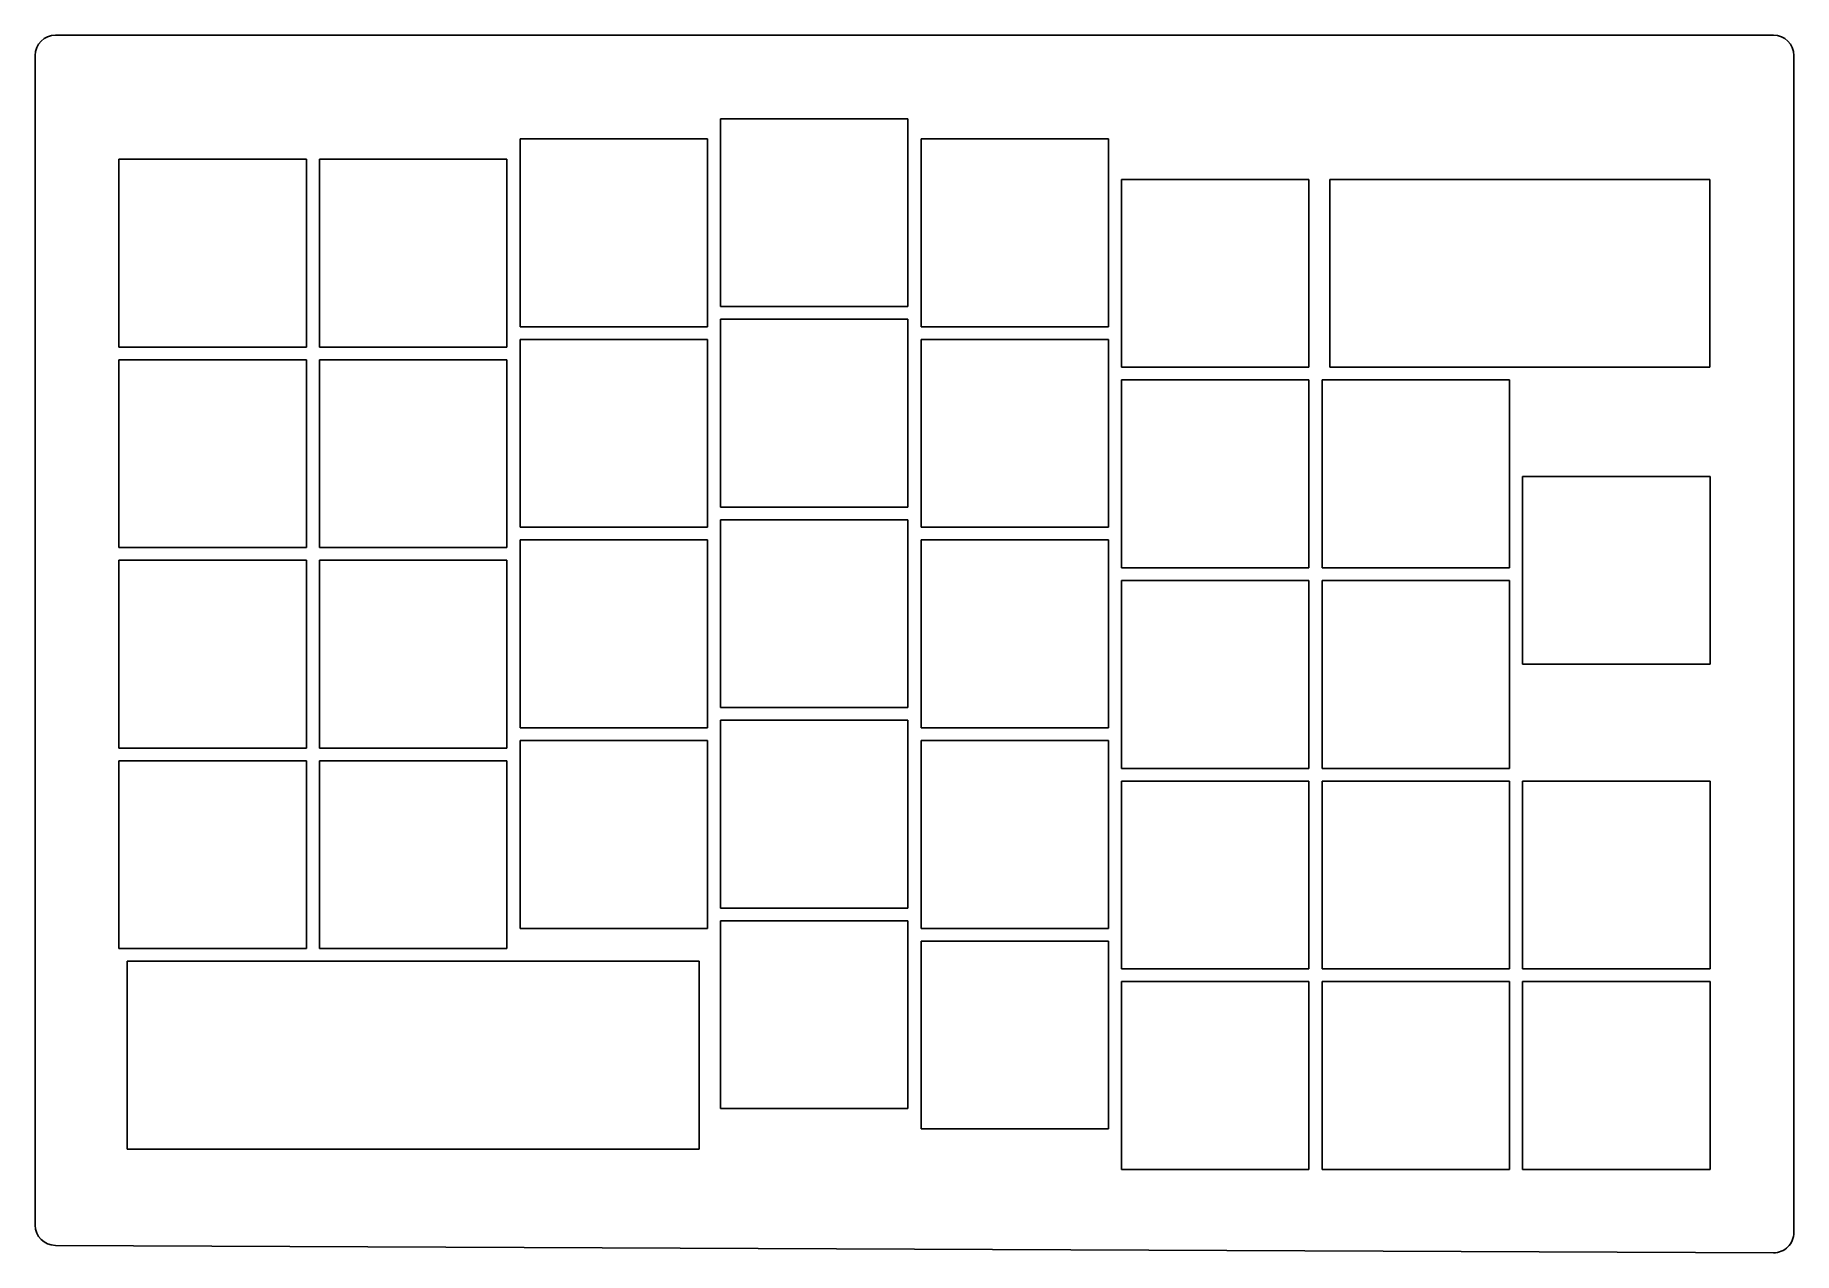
# Model space of a CAD drawing. Header units: millimetres. Extents: x 82 to 256, y -220 to -99.
import ezdxf

# ---------------------------------------------------------------- set-up
doc = ezdxf.new("R2010")
doc.units = ezdxf.units.MM

msp = doc.modelspace()

# ---------------------------------------------------------------- linework, layer by layer
at = {"linetype": 'CONTINUOUS'}
for p, q in [((254.125, -99.275), (84.475, -99.275)), ((82.475, -101.275), (82.475, -216.784)), ((256.125, -217.516), (256.125, -101.275)), ((168.65, -107.525), (150.15, -107.525)), ((150.15, -107.525), (150.15, -126.075)), ((168.65, -126.075), (168.65, -107.525)), ((148.85, -109.525), (130.35, -109.525)), ((130.35, -109.525), (130.35, -128.075)), ((148.85, -128.075), (148.85, -109.525)), ((188.45, -109.525), (169.95, -109.525)), ((169.95, -109.525), (169.95, -128.075)), ((188.45, -128.075), (188.45, -109.525)), ((109.25, -111.525), (90.75, -111.525)), ((90.75, -111.525), (90.75, -130.075)), ((109.25, -130.075), (109.25, -111.525)), ((129.05, -111.525), (110.55, -111.525)), ((110.55, -111.525), (110.55, -130.075)), ((129.05, -130.075), (129.05, -111.525)), ((208.25, -113.525), (189.75, -113.525)), ((189.75, -113.525), (189.75, -132.075)), ((208.25, -132.075), (208.25, -113.525)), ((210.325, -113.525), (247.825, -113.525)), ((210.325, -113.525), (210.325, -132.075)), ((247.825, -132.075), (247.825, -113.525)), ((150.15, -126.075), (168.65, -126.075)), ((130.35, -128.075), (148.85, -128.075)), ((168.65, -127.325), (150.15, -127.325)), ((150.15, -127.325), (150.15, -145.875)), ((168.65, -145.875), (168.65, -127.325)), ((169.95, -128.075), (188.45, -128.075)), ((90.75, -130.075), (109.25, -130.075)), ((110.55, -130.075), (129.05, -130.075)), ((148.85, -129.325), (130.35, -129.325)), ((130.35, -129.325), (130.35, -147.875)), ((148.85, -147.875), (148.85, -129.325)), ((188.45, -129.325), (169.95, -129.325)), ((169.95, -129.325), (169.95, -147.875)), ((188.45, -147.875), (188.45, -129.325)), ((109.25, -131.325), (90.75, -131.325)), ((90.75, -131.325), (90.75, -149.875)), ((109.25, -149.875), (109.25, -131.325)), ((129.05, -131.325), (110.55, -131.325)), ((110.55, -131.325), (110.55, -149.875)), ((129.05, -149.875), (129.05, -131.325)), ((189.75, -132.075), (208.25, -132.075)), ((208.25, -133.325), (189.75, -133.325)), ((189.75, -133.325), (189.75, -151.875)), ((208.25, -151.875), (208.25, -133.325)), ((228.05, -133.325), (209.55, -133.325)), ((209.55, -133.325), (209.55, -151.875)), ((210.325, -132.075), (247.825, -132.075)), ((228.05, -151.875), (228.05, -133.325)), ((247.85, -142.85), (229.35, -142.85)), ((229.35, -142.85), (229.35, -161.4)), ((247.85, -161.4), (247.85, -142.85)), ((150.15, -145.875), (168.65, -145.875)), ((168.65, -147.125), (150.15, -147.125)), ((150.15, -147.125), (150.15, -165.675)), ((168.65, -165.675), (168.65, -147.125)), ((130.35, -147.875), (148.85, -147.875)), ((148.85, -149.125), (130.35, -149.125)), ((130.35, -149.125), (130.35, -167.675)), ((148.85, -167.675), (148.85, -149.125)), ((169.95, -147.875), (188.45, -147.875)), ((188.45, -149.125), (169.95, -149.125)), ((169.95, -149.125), (169.95, -167.675)), ((188.45, -167.675), (188.45, -149.125)), ((90.75, -149.875), (109.25, -149.875)), ((110.55, -149.875), (129.05, -149.875)), ((109.25, -151.125), (90.75, -151.125)), ((90.75, -151.125), (90.75, -169.675)), ((109.25, -169.675), (109.25, -151.125)), ((129.05, -151.125), (110.55, -151.125)), ((110.55, -151.125), (110.55, -169.675)), ((129.05, -169.675), (129.05, -151.125)), ((189.75, -151.875), (208.25, -151.875)), ((209.55, -151.875), (228.05, -151.875)), ((208.25, -153.125), (189.75, -153.125)), ((189.75, -153.125), (189.75, -171.675)), ((208.25, -171.675), (208.25, -153.125)), ((228.05, -153.125), (209.55, -153.125)), ((209.55, -153.125), (209.55, -171.675)), ((228.05, -171.675), (228.05, -153.125)), ((229.35, -161.4), (247.85, -161.4)), ((150.15, -165.675), (168.65, -165.675)), ((130.35, -167.675), (148.85, -167.675)), ((168.65, -166.925), (150.15, -166.925)), ((150.15, -166.925), (150.15, -185.475)), ((168.65, -185.475), (168.65, -166.925)), ((169.95, -167.675), (188.45, -167.675)), ((90.75, -169.675), (109.25, -169.675)), ((110.55, -169.675), (129.05, -169.675)), ((148.85, -168.925), (130.35, -168.925)), ((130.35, -168.925), (130.35, -187.475)), ((148.85, -187.475), (148.85, -168.925)), ((188.45, -168.925), (169.95, -168.925)), ((169.95, -168.925), (169.95, -187.475)), ((188.45, -187.475), (188.45, -168.925)), ((109.25, -170.925), (90.75, -170.925)), ((90.75, -170.925), (90.75, -189.475)), ((109.25, -189.475), (109.25, -170.925)), ((129.05, -170.925), (110.55, -170.925)), ((110.55, -170.925), (110.55, -189.475)), ((129.05, -189.475), (129.05, -170.925)), ((189.75, -171.675), (208.25, -171.675)), ((209.55, -171.675), (228.05, -171.675)), ((208.25, -172.925), (189.75, -172.925)), ((189.75, -172.925), (189.75, -191.475)), ((208.25, -191.475), (208.25, -172.925)), ((228.05, -172.925), (209.55, -172.925)), ((209.55, -172.925), (209.55, -191.475)), ((228.05, -191.475), (228.05, -172.925)), ((247.85, -172.925), (229.35, -172.925)), ((229.35, -172.925), (229.35, -191.475)), ((247.85, -191.475), (247.85, -172.925)), ((150.15, -185.475), (168.65, -185.475)), ((130.35, -187.475), (148.85, -187.475)), ((168.65, -186.725), (150.15, -186.725)), ((150.15, -186.725), (150.15, -205.275)), ((168.65, -205.275), (168.65, -186.725)), ((169.95, -187.475), (188.45, -187.475)), ((188.45, -188.725), (169.95, -188.725)), ((169.95, -188.725), (169.95, -207.275)), ((188.45, -207.275), (188.45, -188.725)), ((90.75, -189.475), (109.25, -189.475)), ((91.55, -190.725), (148.05, -190.725)), ((91.55, -190.725), (91.55, -209.275)), ((110.55, -189.475), (129.05, -189.475)), ((148.05, -209.275), (148.05, -190.725)), ((189.75, -191.475), (208.25, -191.475)), ((208.25, -192.725), (189.75, -192.725)), ((189.75, -192.725), (189.75, -211.275)), ((208.25, -211.275), (208.25, -192.725)), ((209.55, -191.475), (228.05, -191.475)), ((228.05, -192.725), (209.55, -192.725)), ((209.55, -192.725), (209.55, -211.275)), ((228.05, -211.275), (228.05, -192.725)), ((229.35, -191.475), (247.85, -191.475)), ((247.85, -192.725), (229.35, -192.725)), ((229.35, -192.725), (229.35, -211.275)), ((247.85, -211.275), (247.85, -192.725)), ((150.15, -205.275), (168.65, -205.275)), ((169.95, -207.275), (188.45, -207.275)), ((91.55, -209.275), (148.05, -209.275)), ((189.75, -211.275), (208.25, -211.275)), ((209.55, -211.275), (228.05, -211.275)), ((229.35, -211.275), (247.85, -211.275)), ((84.466, -218.784), (254.116, -219.516))]:
    msp.add_line(p, q, dxfattribs=at)
for centre, start, end in [((84.475, -101.275), 90, 180), ((254.125, -101.275), 0, 90), ((84.475, -216.784), 180, 269.75254), ((254.125, -217.516), 269.75254, 0)]:
    msp.add_arc(centre, 2, start, end, dxfattribs=at)

doc.saveas('drawing.dxf')
